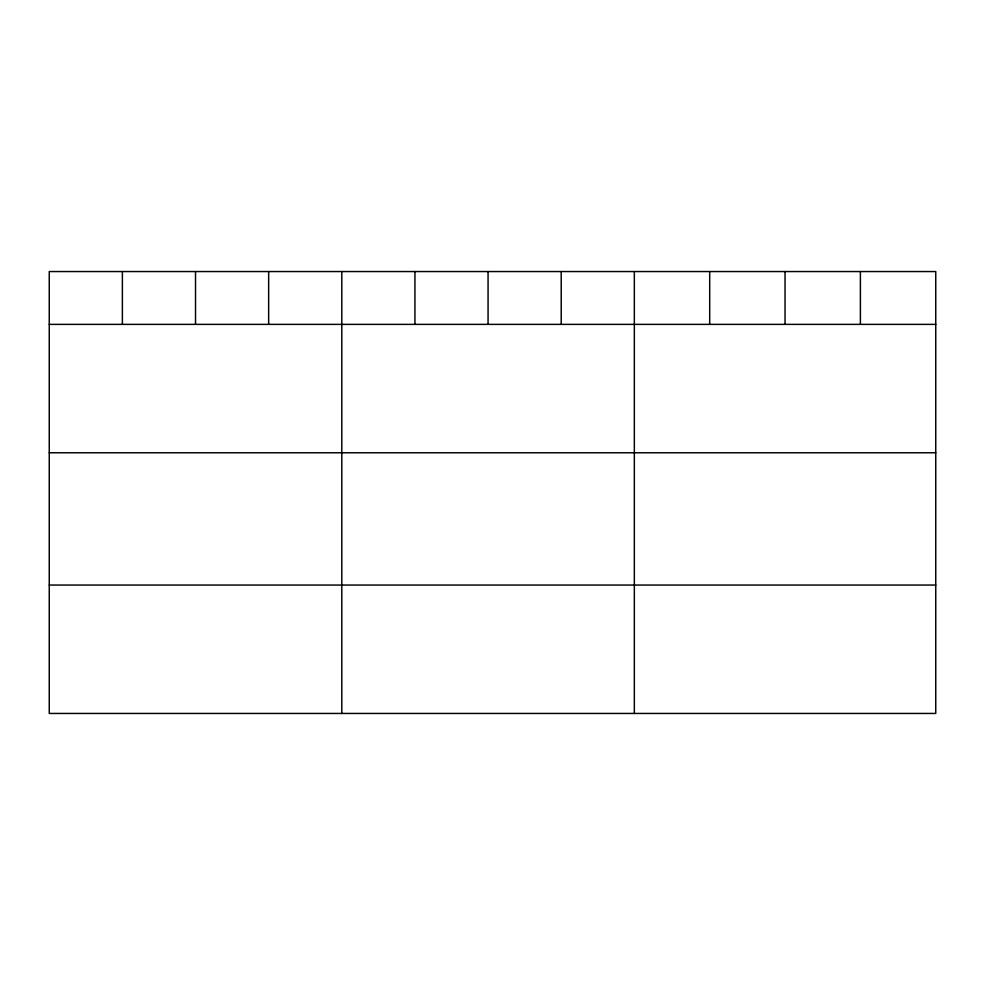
<?xml version="1.0" encoding="UTF-8"?>
<svg xmlns="http://www.w3.org/2000/svg" width="985" height="985" viewBox="0 0 985 985"><rect width="100%" height="100%" fill="white"/><g stroke="black" fill="none" stroke-linecap="round" stroke-linejoin="round"><path stroke-width="1.48" d="M935.75 324.373L935.75 713.448L49.25 713.448L49.25 271.552L935.75 271.552L935.75 324.373L49.25 324.373M49.25 452.768L935.75 452.768M49.25 585.053L935.75 585.053M860.397 271.552L860.397 324.373M785.045 271.552L785.045 324.373M709.692 271.552L709.692 324.373M634.34 271.552L634.34 713.448M561.204 271.552L561.204 324.373M488.067 271.552L488.067 324.373M414.931 271.552L414.931 324.373M341.795 271.552L341.795 713.448M268.659 271.552L268.659 324.373M195.523 271.552L195.523 324.373M122.386 271.552L122.386 324.373"/></g></svg>
